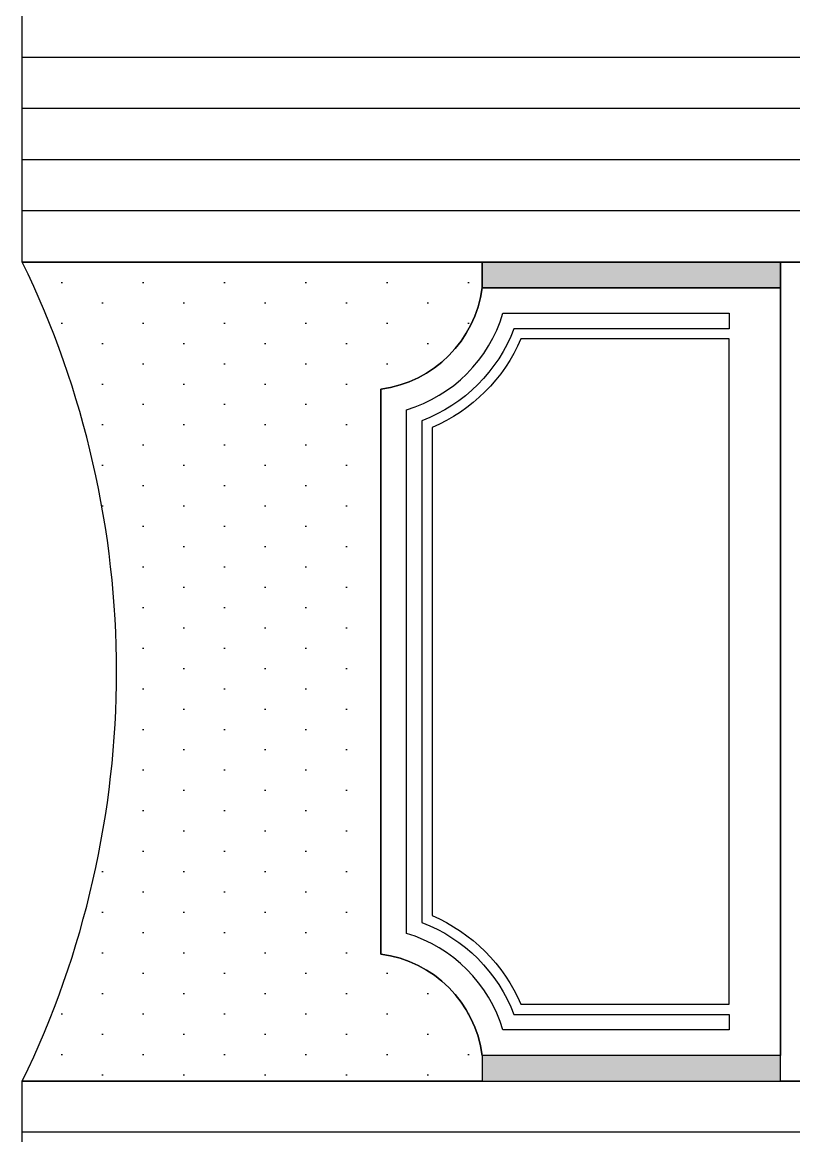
# Model space of a CAD drawing. Header units: millimetres. Extents: x 12 to 3612, y 18 to 315.
# Drawn here: x 577.47 to 592.53, y 110.81 to 132.57 of the extents above; entities that cross this region are included whole.
import ezdxf

# ---------------------------------------------------------------- set-up
doc = ezdxf.new("R2010")
doc.units = ezdxf.units.MM
for name, color, linetype in [('Aksesuar', 7, 'Continuous'), ('Bütil', 50, 'Continuous'), ('Silikon', 143, 'Continuous')]:
    doc.layers.add(name, color=color, linetype=linetype)

# ---------------------------------------------------------------- blocks, each defined once
blk = doc.blocks.new('CAM (28 mm) - A')
for points in [[(-2035.008, 2821.739), (-2034.508, 2821.739), (-2034.508, 2827.559), (-2035.007, 2827.559), (-2035.008, 2827.559), (-2035.008, 2827.559), (-2035.008, 2821.739)], [(-2019.008, 2821.739), (-2019.008, 2827.559), (-2019.508, 2827.559), (-2019.508, 2822.027), (-2019.508, 2821.739), (-2019.008, 2821.739)]]:
    blk.add_hatch(color=2).paths.add_polyline_path(points)
at = {"layer": 'Aksesuar'}
h = blk.add_hatch(dxfattribs=at)
h.set_pattern_fill('DOTS', color=143, scale=0.5, angle=360)
h.set_pattern_definition([(360, (-5614.5057, 2692.7942), (0.396875, -0.79375), [0, -0.79375])])
h.paths.add_polyline_path([(-2035.008, 2812.759, -0.22997), (-2019.008, 2812.759), (-2019.008, 2817.759), (-2019.008, 2817.759), (-2019.008, 2821.739), (-2019.508, 2821.739, 0.339505), (-2021.488, 2819.759), (-2032.527, 2819.759, 0.339506), (-2034.508, 2821.739), (-2035.008, 2821.739), (-2035.008, 2818.981), (-2035.008, 2817.759)])
at = {"layer": 'Aksesuar', "color": 143}
for p, q in [((-2036.008, 2862.759), (-2036.008, 2812.759)), ((-2018.008, 2862.759), (-2018.008, 2812.759)), ((-2017.008, 2862.759), (-2017.008, 2812.759)), ((-2016.008, 2862.759), (-2016.008, 2812.759)), ((-2015.008, 2862.759), (-2015.008, 2812.759))]:
    blk.add_line(p, q, dxfattribs=at)
for points in [[(-2035.008, 2827.559), (-2035.008, 2862.759), (-2041.008, 2862.759), (-2041.008, 2823.656), (-2041.008, 2814.248), (-2040.753, 2813.517), (-2040.752, 2813.503), (-2040.008, 2812.759), (-2035.008, 2812.759), (-2035.008, 2817.759), (-2035.008, 2821.739), (-2035.008, 2821.739), (-2035.008, 2827.559)], [(-2019.008, 2827.559), (-2019.008, 2862.759), (-2035.008, 2862.759), (-2035.008, 2827.559), (-2034.508, 2827.559), (-2032.808, 2827.559), (-2021.208, 2827.559), (-2019.508, 2827.559)], [(-2013.008, 2823.656), (-2013.008, 2862.759), (-2019.008, 2862.759), (-2019.008, 2827.559), (-2019.008, 2827.559), (-2019.008, 2821.739), (-2019.008, 2821.739), (-2019.008, 2817.759), (-2019.008, 2812.759), (-2014.008, 2812.759), (-2013.263, 2813.503), (-2013.262, 2813.517), (-2013.008, 2814.248)]]:
    blk.add_lwpolyline(points, close=True, dxfattribs=at)
for points in [[(-2034.508, 2827.559), (-2034.508, 2821.739, -0.339506), (-2032.527, 2819.759), (-2021.488, 2819.759, -0.339506), (-2019.508, 2821.739), (-2019.508, 2822.027), (-2019.508, 2827.559), (-2021.208, 2827.559), (-2032.808, 2827.559)], [(-2033.708, 2826.559), (-2034.008, 2826.559), (-2034.008, 2822.142, -0.253025), (-2032.124, 2820.259), (-2021.891, 2820.259, -0.253025), (-2020.008, 2822.142), (-2020.008, 2826.559), (-2020.308, 2826.559), (-2020.308, 2822.357, 0.214531), (-2022.106, 2820.559), (-2031.909, 2820.559, 0.214531), (-2033.708, 2822.357)], [(-2033.508, 2826.559), (-2032.808, 2826.559), (-2021.208, 2826.559), (-2020.508, 2826.559), (-2020.508, 2822.492, 0.192571), (-2022.241, 2820.759), (-2031.774, 2820.759, 0.192571), (-2033.508, 2822.492)]]:
    blk.add_lwpolyline(points, format="xyb", close=True, dxfattribs=at)
at = {"layer": 'Aksesuar', "color": 143, "elevation": 0}
blk.add_lwpolyline([(-2019.008, 2812.759), (-2019.008, 2821.739), (-2019.508, 2821.739, 0.339505), (-2021.488, 2819.759), (-2032.527, 2819.759, 0.339506), (-2034.508, 2821.739), (-2035.008, 2821.739), (-2035.008, 2812.759, -0.22997)], format="xyb", close=True, dxfattribs=at)
at = {"layer": 'Bütil'}
blk.add_lwpolyline([(-2035.008, 2821.739), (-2035.008, 2827.559), (-2034.508, 2827.559), (-2034.508, 2821.739)], close=True, dxfattribs=at)
at = {"layer": 'Silikon', "color": 140, "flags": 128}
blk.add_lwpolyline([(-2019.008, 2821.739), (-2019.008, 2827.559), (-2019.508, 2827.559), (-2019.508, 2821.739)], close=True, dxfattribs=at)

msp = doc.modelspace()

# ---------------------------------------------------------------- block references
at = {"xscale": -1, "rotation": 270}
msp.add_blockref('CAM (28 mm) - A', (-2235.286, 2146.887), dxfattribs=at)

doc.saveas('drawing.dxf')
